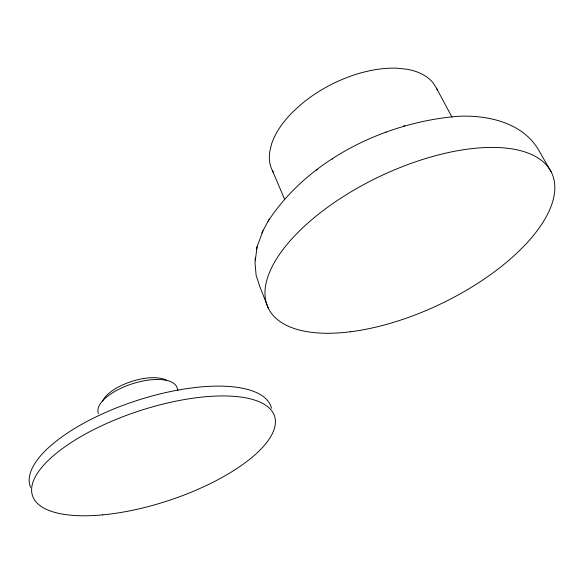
<?xml version="1.0" encoding="UTF-8"?>
<svg xmlns="http://www.w3.org/2000/svg" width="584" height="584" viewBox="0 0 584 584"><rect width="100%" height="100%" fill="white"/><g stroke="black" fill="none" stroke-linecap="round" stroke-linejoin="round"><path stroke-width="0.88" d="M263.004 230.746L257.062 246.769L255.018 262.844L256.135 275.356L259.873 286.707L268.385 308.33M255.026 260.062L255.449 257.318M256.646 249.441L257.062 246.769M268.085 221.205C308.848 159.177 384.958 122.348 457.644 116.333C487.56 114.763 523.14 122.53 539.017 150.708L551.092 171.784M261.814 233.001L269.188 219.109M316.302 170.061L317.214 169.44M332.201 159.103L332.778 158.717M403.734 126.049L404.734 125.713M385.425 132.283L386.024 132.086M451.994 117.158L436.489 88.206L433.007 82.753A91.812 50.312 -26.8 0 0 406.362 69.16L396.981 68.211A91.812 50.312 -26.8 0 0 300.534 104.843L292.277 112.493A91.812 50.312 -26.8 0 0 271.545 144.102L269.757 151.555A91.812 50.312 -26.8 0 0 273.451 172.521M272.575 170.966L284.649 199.407M177.981 390.572L177.113 387.98A41.34 17.243 -17.8 0 0 132.167 383.834A41.34 17.243 -17.8 0 0 98.499 413.457M102.558 401.069A36.084 15.177 -17.8 0 1 131.561 381.461A36.084 15.177 -17.8 0 1 166.666 380.359M30.565 487.311A126.823 47.925 -18.2 0 1 135.583 400.945A126.823 47.925 -18.2 0 1 271.458 408.187M436.489 88.206A91.812 50.312 -26.8 0 1 437.438 90.41M102.623 514.876A127.378 47.158 -18.2 0 0 274.867 417.261A127.378 47.158 -18.2 0 0 83.052 435.35A127.378 47.158 -18.2 0 0 102.623 514.876M350.298 331.785A156.987 70.657 -25.5 0 0 554.128 180.376A156.987 70.657 -25.5 0 0 325.281 208.977A156.987 70.657 -25.5 0 0 350.298 331.785"/></g></svg>
